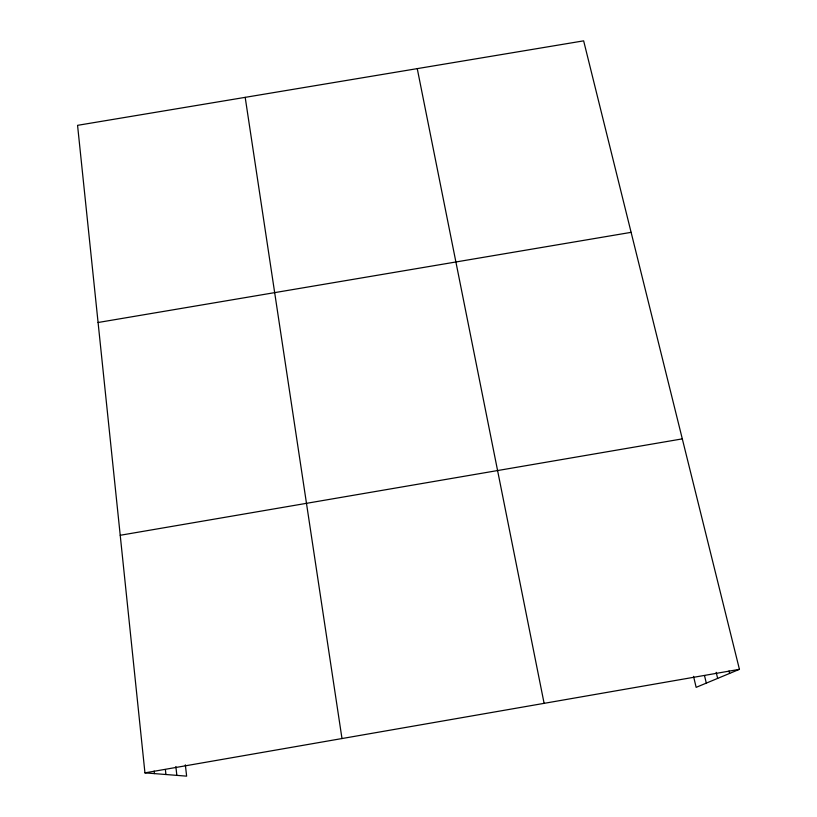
<?xml version="1.0" encoding="UTF-8"?>
<svg xmlns="http://www.w3.org/2000/svg" width="817" height="817" viewBox="0 0 817 817"><rect width="100%" height="100%" fill="white"/><g stroke="black" fill="none" stroke-linecap="round" stroke-linejoin="round"><path stroke-width="1.23" d="M185.347 764.855L186.633 776.15L144.946 772.862L77.564 125.338L583.644 40.85L739.436 669.327L696.145 687.352L693.541 676.353M144.946 772.862L739.436 669.327M120.222 535.278L682.307 438.872M98.081 322.501L631.112 232.345M729.009 670.961L729.612 673.422M716.182 672.33L717.653 678.396M704.54 675.72L706.307 683.124M417.252 68.628L544.112 703.345M245.192 97.356L341.986 738.548M175.859 766.509L176.85 775.374M165.381 769.522L165.933 774.516M154.147 771.074L154.413 773.607"/></g></svg>
